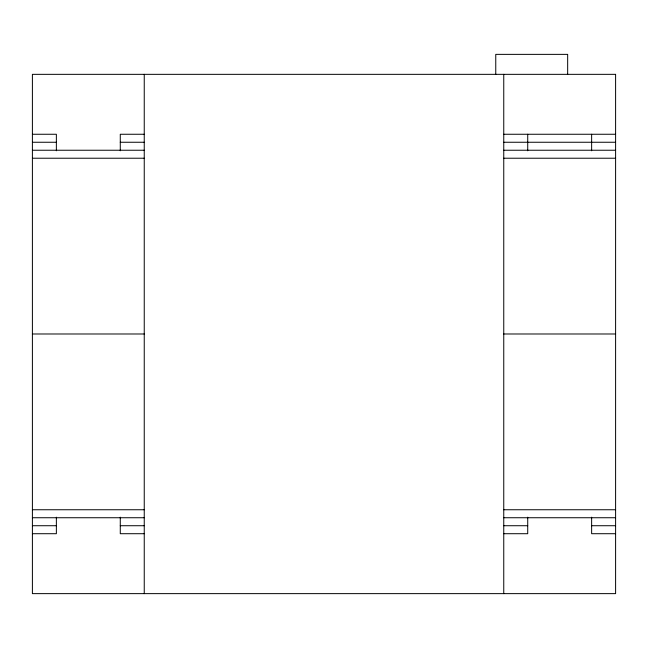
<?xml version="1.0" encoding="UTF-8"?>
<svg xmlns="http://www.w3.org/2000/svg" width="648" height="648" viewBox="0 0 648 648"><rect width="100%" height="100%" fill="white"/><g stroke="black" fill="none" stroke-linecap="round" stroke-linejoin="round"><path stroke-width="0.97" d="M32.4 134.258L56.368 134.258L56.368 150.782M144.245 134.258L120.277 134.258L120.277 150.782M503.755 134.258L615.6 134.258M32.4 142.252L56.368 142.252M120.277 142.252L144.245 142.252M503.755 142.252L615.6 142.252M32.4 150.239L144.245 150.239M503.755 150.239L615.6 150.239M32.4 158.225L144.245 158.225M503.755 158.225L615.6 158.225M32.4 333.987L144.245 333.987M503.755 333.987L615.6 333.987M32.4 509.749L144.245 509.749M503.755 509.749L615.6 509.749M32.4 517.736L144.245 517.736M503.755 517.736L615.6 517.736M32.4 525.722L56.368 525.722M120.277 525.722L144.245 525.722M503.755 525.722L527.723 525.722M591.632 525.722L615.6 525.722M32.4 533.709L56.368 533.709L56.368 517.193M144.245 533.709L120.277 533.709L120.277 517.193M503.755 533.709L527.723 533.709L527.723 517.193M615.6 533.709L591.632 533.709L591.632 517.193M591.632 134.258L591.632 150.782M567.664 74.342L567.664 54.367L495.76 54.367L495.76 74.342M527.723 134.258L527.723 150.782M503.755 74.342L503.755 593.633M144.245 74.342L144.245 593.633M615.6 74.342L32.4 74.342L32.4 593.633L615.6 593.633L615.6 74.342"/></g></svg>
